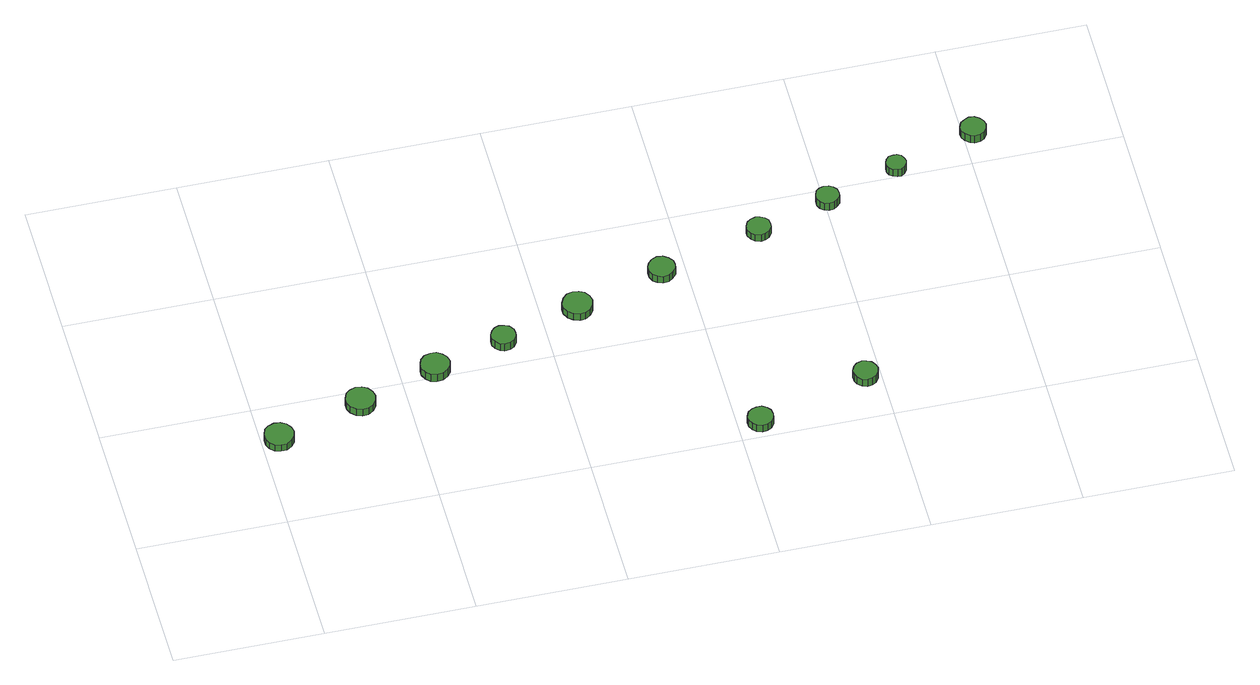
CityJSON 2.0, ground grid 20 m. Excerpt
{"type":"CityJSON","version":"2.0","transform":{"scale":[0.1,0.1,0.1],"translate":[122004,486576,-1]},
"CityObjects":{
"tree1":{"type":"SolitaryVegetationObject","attributes":{"function":"something"},"geometry":[{"type":"MultiSurface","lod":"1","boundaries":[[[0,1,2,3,4,5,6,7,8,9,10,11,12,13,14]],[[15,16,17,18,19,20,21,22,23,24,25,26,27,28,29]],[[0,29,28,1]],[[1,28,27,2]],[[2,27,26,3]],[[3,26,25,4]],[[4,25,24,5]],[[5,24,23,6]],[[6,23,22,7]],[[7,22,21,8]],[[8,21,20,9]],[[9,20,19,10]],[[10,19,18,11]],[[11,18,17,12]],[[12,17,16,13]],[[13,16,15,14]],[[14,15,29,0]]]}]},
"tree2":{"type":"SolitaryVegetationObject","attributes":{"function":"something"},"geometry":[{"type":"MultiSurface","lod":"1","boundaries":[[[30,31,32,33,34,35,36,37,38,39,40,41,42,43,44]],[[45,46,47,48,49,50,51,52,53,54,55,56,57,58,59]],[[30,59,58,31]],[[31,58,57,32]],[[32,57,56,33]],[[33,56,55,34]],[[34,55,54,35]],[[35,54,53,36]],[[36,53,52,37]],[[37,52,51,38]],[[38,51,50,39]],[[39,50,49,40]],[[40,49,48,41]],[[41,48,47,42]],[[42,47,46,43]],[[43,46,45,44]],[[44,45,59,30]]]}]},
"tree3":{"type":"SolitaryVegetationObject","attributes":{"function":"something"},"geometry":[{"type":"MultiSurface","lod":"1","boundaries":[[[60,61,62,63,64,65,66,67,68,69,70,71,72,73,74]],[[75,76,77,78,79,80,81,82,83,84,85,86,87,88,89]],[[60,89,88,61]],[[61,88,87,62]],[[62,87,86,63]],[[63,86,85,64]],[[64,85,84,65]],[[65,84,83,66]],[[66,83,82,67]],[[67,82,81,68]],[[68,81,80,69]],[[69,80,79,70]],[[70,79,78,71]],[[71,78,77,72]],[[72,77,76,73]],[[73,76,75,74]],[[74,75,89,60]]]}]},
"tree4":{"type":"SolitaryVegetationObject","attributes":{"function":"something"},"geometry":[{"type":"MultiSurface","lod":"1","boundaries":[[[90,91,92,93,94,95,96,97,98,99,100,101,102,103,104]],[[105,106,107,108,109,110,111,112,113,114,115,116,117,118,119]],[[90,119,118,91]],[[91,118,117,92]],[[92,117,116,93]],[[93,116,115,94]],[[94,115,114,95]],[[95,114,113,96]],[[96,113,112,97]],[[97,112,111,98]],[[98,111,110,99]],[[99,110,109,100]],[[100,109,108,101]],[[101,108,107,102]],[[102,107,106,103]],[[103,106,105,104]],[[104,105,119,90]]]}]},
"tree5":{"type":"SolitaryVegetationObject","attributes":{"function":"something"},"geometry":[{"type":"MultiSurface","lod":"1","boundaries":[[[120,121,122,123,124,125,126,127,128,129,130,131,132,133,134]],[[135,136,137,138,139,140,141,142,143,144,145,146,147,148,149]],[[120,149,148,121]],[[121,148,147,122]],[[122,147,146,123]],[[123,146,145,124]],[[124,145,144,125]],[[125,144,143,126]],[[126,143,142,127]],[[127,142,141,128]],[[128,141,140,129]],[[129,140,139,130]],[[130,139,138,131]],[[131,138,137,132]],[[132,137,136,133]],[[133,136,135,134]],[[134,135,149,120]]]}]},
"tree6":{"type":"SolitaryVegetationObject","attributes":{"function":"something"},"geometry":[{"type":"MultiSurface","lod":"1","boundaries":[[[150,151,152,153,154,155,156,157,158,159,160,161,162,163,164]],[[165,166,167,168,169,170,171,172,173,174,175,176,177,178,179]],[[150,179,178,151]],[[151,178,177,152]],[[152,177,176,153]],[[153,176,175,154]],[[154,175,174,155]],[[155,174,173,156]],[[156,173,172,157]],[[157,172,171,158]],[[158,171,170,159]],[[159,170,169,160]],[[160,169,168,161]],[[161,168,167,162]],[[162,167,166,163]],[[163,166,165,164]],[[164,165,179,150]]]}]},
"tree7":{"type":"SolitaryVegetationObject","attributes":{"function":"something"},"geometry":[{"type":"MultiSurface","lod":"1","boundaries":[[[180,181,182,183,184,185,186,187,188,189,190,191,192,193,194]],[[195,196,197,198,199,200,201,202,203,204,205,206,207,208,209]],[[180,209,208,181]],[[181,208,207,182]],[[182,207,206,183]],[[183,206,205,184]],[[184,205,204,185]],[[185,204,203,186]],[[186,203,202,187]],[[187,202,201,188]],[[188,201,200,189]],[[189,200,199,190]],[[190,199,198,191]],[[191,198,197,192]],[[192,197,196,193]],[[193,196,195,194]],[[194,195,209,180]]]}]},
"tree8":{"type":"SolitaryVegetationObject","attributes":{"function":"something"},"geometry":[{"type":"MultiSurface","lod":"1","boundaries":[[[210,211,212,213,214,215,216,217,218,219,220,221,222,223,224]],[[225,226,227,228,229,230,231,232,233,234,235,236,237,238,239]],[[210,239,238,211]],[[211,238,237,212]],[[212,237,236,213]],[[213,236,235,214]],[[214,235,234,215]],[[215,234,233,216]],[[216,233,232,217]],[[217,232,231,218]],[[218,231,230,219]],[[219,230,229,220]],[[220,229,228,221]],[[221,228,227,222]],[[222,227,226,223]],[[223,226,225,224]],[[224,225,239,210]]]}]},
"tree9":{"type":"SolitaryVegetationObject","attributes":{"function":"something"},"geometry":[{"type":"MultiSurface","lod":"1","boundaries":[[[240,241,242,243,244,245,246,247,248,249,250,251,252,253,254]],[[255,256,257,258,259,260,261,262,263,264,265,266,267,268,269]],[[240,269,268,241]],[[241,268,267,242]],[[242,267,266,243]],[[243,266,265,244]],[[244,265,264,245]],[[245,264,263,246]],[[246,263,262,247]],[[247,262,261,248]],[[248,261,260,249]],[[249,260,259,250]],[[250,259,258,251]],[[251,258,257,252]],[[252,257,256,253]],[[253,256,255,254]],[[254,255,269,240]]]}]},
"tree10":{"type":"SolitaryVegetationObject","attributes":{"function":"something"},"geometry":[{"type":"MultiSurface","lod":"1","boundaries":[[[270,271,272,273,274,275,276,277,278,279,280,281,282,283,284]],[[285,286,287,288,289,290,291,292,293,294,295,296,297,298,299]],[[270,299,298,271]],[[271,298,297,272]],[[272,297,296,273]],[[273,296,295,274]],[[274,295,294,275]],[[275,294,293,276]],[[276,293,292,277]],[[277,292,291,278]],[[278,291,290,279]],[[279,290,289,280]],[[280,289,288,281]],[[281,288,287,282]],[[282,287,286,283]],[[283,286,285,284]],[[284,285,299,270]]]}]},
"tree11":{"type":"SolitaryVegetationObject","attributes":{"function":"something"},"geometry":[{"type":"MultiSurface","lod":"1","boundaries":[[[300,301,302,303,304,305,306,307,308,309,310,311,312,313,314]],[[315,316,317,318,319,320,321,322,323,324,325,326,327,328,329]],[[300,329,328,301]],[[301,328,327,302]],[[302,327,326,303]],[[303,326,325,304]],[[304,325,324,305]],[[305,324,323,306]],[[306,323,322,307]],[[307,322,321,308]],[[308,321,320,309]],[[309,320,319,310]],[[310,319,318,311]],[[311,318,317,312]],[[312,317,316,313]],[[313,316,315,314]],[[314,315,329,300]]]}]},
"tree12":{"type":"SolitaryVegetationObject","attributes":{"function":"something"},"geometry":[{"type":"MultiSurface","lod":"1","boundaries":[[[330,331,332,333,334,335,336,337,338,339,340,341,342,343,344]],[[345,346,347,348,349,350,351,352,353,354,355,356,357,358,359]],[[330,359,358,331]],[[331,358,357,332]],[[332,357,356,333]],[[333,356,355,334]],[[334,355,354,335]],[[335,354,353,336]],[[336,353,352,337]],[[337,352,351,338]],[[338,351,350,339]],[[339,350,349,340]],[[340,349,348,341]],[[341,348,347,342]],[[342,347,346,343]],[[343,346,345,344]],[[344,345,359,330]]]}]}
},
"vertices":[
[43,141,17],[41,149,17],[36,156,17],[29,160,17],[21,161,17],[13,158,17],[7,153,17],[4,145,17],[4,137,17],[7,130,17],[13,124,17],[21,122,17],[29,122,17],[36,127,17],[41,133,17],[41,133,5],[36,127,5],[29,122,5],[21,122,5],[13,124,5],[7,130,5],[4,137,5],[4,145,5],[7,153,5],[13,158,5],[21,161,5],[29,160,5],[36,156,5],[41,149,5],[43,141,5],
[159,177,17],[157,185,17],[152,192,17],[145,196,17],[137,197,17],[129,194,17],[123,189,17],[120,181,17],[120,173,17],[123,166,17],[129,160,17],[137,157,17],[145,158,17],[152,162,17],[157,169,17],[157,169,5],[152,162,5],[145,158,5],[137,157,5],[129,160,5],[123,166,5],[120,173,5],[120,181,5],[123,189,5],[129,194,5],[137,197,5],[145,196,5],[152,192,5],[157,185,5],[159,177,5],
[266,212,18],[264,220,18],[259,226,18],[252,231,18],[244,231,18],[236,229,18],[230,223,18],[227,216,18],[227,208,18],[230,201,18],[236,195,18],[244,193,18],[252,194,18],[259,198,18],[264,204,18],[264,204,5],[259,198,5],[252,194,5],[244,193,5],[236,195,5],[230,201,5],[227,208,5],[227,216,5],[230,223,5],[236,229,5],[244,231,5],[252,231,5],[259,226,5],[264,220,5],[266,212,5],
[359,240,18],[358,247,18],[354,253,18],[348,256,18],[341,257,18],[335,255,18],[330,250,18],[327,244,18],[327,237,18],[330,231,18],[335,226,18],[341,224,18],[348,225,18],[354,228,18],[358,234,18],[358,234,5],[354,228,5],[348,225,5],[341,224,5],[335,226,5],[330,231,5],[327,237,5],[327,244,5],[330,250,5],[335,255,5],[341,257,5],[348,256,5],[354,253,5],[358,247,5],[359,240,5],
[469,273,17],[467,281,17],[462,288,17],[455,292,17],[447,293,17],[439,291,17],[433,285,17],[429,277,17],[429,269,17],[433,261,17],[439,256,17],[447,253,17],[455,254,17],[462,258,17],[467,265,17],[467,265,5],[462,258,5],[455,254,5],[447,253,5],[439,256,5],[433,261,5],[429,269,5],[429,277,5],[433,285,5],[439,291,5],[447,293,5],[455,292,5],[462,288,5],[467,281,5],[469,273,5],
[646,25,18],[645,32,18],[641,37,18],[635,41,18],[628,41,18],[621,39,18],[616,35,18],[613,28,18],[613,21,18],[616,15,18],[621,10,18],[628,8,18],[635,9,18],[641,12,18],[645,18,18],[645,18,6],[641,12,6],[635,9,6],[628,8,6],[621,10,6],[616,15,6],[613,21,6],[613,28,6],[616,35,6],[621,39,6],[628,41,6],[635,41,6],[641,37,6],[645,32,6],[646,25,6],
[586,309,17],[585,316,17],[580,322,17],[574,326,17],[566,327,17],[559,324,17],[554,319,17],[551,313,17],[551,305,17],[554,298,17],[559,294,17],[566,291,17],[574,292,17],[580,296,17],[585,302,17],[585,302,5],[580,296,5],[574,292,5],[566,291,5],[559,294,5],[554,298,5],[551,305,5],[551,313,5],[554,319,5],[559,324,5],[566,327,5],[574,326,5],[580,322,5],[585,316,5],[586,309,5],
[796,71,18],[794,77,18],[790,83,18],[784,86,18],[778,87,18],[771,85,18],[766,80,18],[763,74,18],[763,67,18],[766,61,18],[771,56,18],[778,54,18],[784,55,18],[790,58,18],[794,64,18],[794,64,5],[790,58,5],[784,55,5],[778,54,5],[771,56,5],[766,61,5],[763,67,5],[763,74,5],[766,80,5],[771,85,5],[778,87,5],[784,86,5],[790,83,5],[794,77,5],[796,71,5],
[722,348,17],[721,355,17],[717,360,17],[711,363,17],[705,364,17],[698,362,17],[693,358,17],[690,351,17],[690,345,17],[693,339,17],[698,334,17],[705,332,17],[711,333,17],[717,336,17],[721,342,17],[721,342,5],[717,336,5],[711,333,5],[705,332,5],[698,334,5],[693,339,5],[690,345,5],[690,351,5],[693,358,5],[698,362,5],[705,364,5],[711,363,5],[717,360,5],[721,355,5],[722,348,5],
[819,377,20],[818,384,20],[814,389,20],[809,392,20],[802,393,20],[796,391,20],[791,387,20],[789,381,20],[789,374,20],[791,368,20],[796,364,20],[802,362,20],[809,363,20],[814,366,20],[818,371,20],[818,371,7],[814,366,7],[809,363,7],[802,362,7],[796,364,7],[791,368,7],[789,374,7],[789,381,7],[791,387,7],[796,391,7],[802,393,7],[809,392,7],[814,389,7],[818,384,7],[819,377,7],
[915,409,23],[914,414,23],[911,419,23],[906,422,23],[901,422,23],[895,421,23],[891,417,23],[889,412,23],[889,406,23],[891,401,23],[895,398,23],[901,396,23],[906,396,23],[911,399,23],[914,404,23],[914,404,10],[911,399,10],[906,396,10],[901,396,10],[895,398,10],[891,401,10],[889,406,10],[889,412,10],[891,417,10],[895,421,10],[901,422,10],[906,422,10],[911,419,10],[914,414,10],[915,409,10],
[1029,443,27],[1027,450,27],[1023,455,27],[1017,459,27],[1010,460,27],[1004,457,27],[998,453,27],[995,446,27],[995,439,27],[998,433,27],[1004,428,27],[1010,426,27],[1017,427,27],[1023,430,27],[1027,436,27],[1027,436,14],[1023,430,14],[1017,427,14],[1010,426,14],[1004,428,14],[998,433,14],[995,439,14],[995,446,14],[998,453,14],[1004,457,14],[1010,460,14],[1017,459,14],[1023,455,14],[1027,450,14],[1029,443,14]
]}
